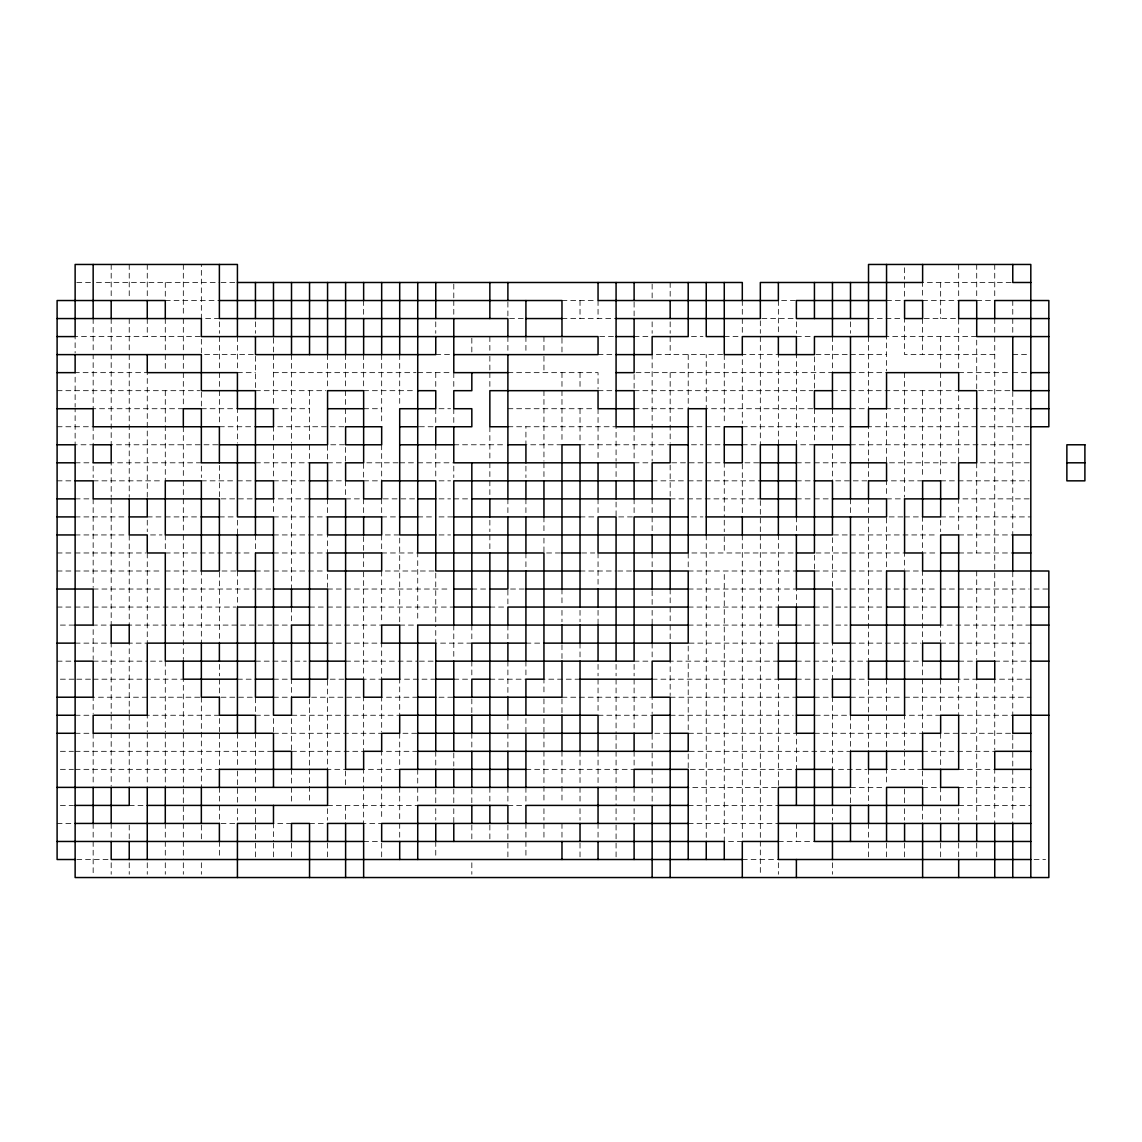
<?xml version="1.0" encoding="UTF-8"?>
<svg xmlns="http://www.w3.org/2000/svg" width="1142" height="1142" viewBox="0 0 1142 1142"><rect width="100%" height="100%" fill="white"/><g stroke="black" fill="none" stroke-linecap="round" stroke-linejoin="round"><path stroke-width="0.75" stroke-dasharray="5 3.75" d="M76.771 282.488L93.159 282.488M96.442 282.488L219.378 282.488M221.02 282.488L237.422 282.488M1011.141 282.488L922.622 282.488L922.622 298.89M165.29 300.532L219.378 300.532M561.978 300.532L594.768 300.532M781.642 300.532L796.388 300.532M886.549 300.532L904.578 300.532M922.622 300.532L958.68 300.532M976.71 300.532L994.739 300.532M219.378 318.561L201.349 318.561L201.349 264.459M509.532 318.561L525.92 318.561M561.978 318.561L616.08 318.561M793.119 318.561L760.329 318.561L760.329 333.307M868.52 318.561L902.951 318.561M924.249 318.561L958.68 318.561L958.68 371.007M599.693 336.59L614.439 336.59M634.11 336.59L648.87 336.59M691.481 336.59L702.958 336.59M724.271 336.59L740.658 336.59M796.388 336.59L812.79 336.59M204.632 354.62L255.451 354.62L255.451 389.051M435.759 354.62L450.519 354.62M598.051 354.62L614.439 354.62M722.629 354.62L652.139 354.62L652.139 461.168M847.207 354.62L814.432 354.62L814.432 389.051M850.49 354.62L886.549 354.62M994.739 354.62L904.578 354.62L904.578 318.561M1012.768 354.62L1029.17 354.62M237.422 372.649L255.451 372.649M273.48 372.649L416.088 372.649M417.729 372.649L450.519 372.649M507.89 372.649L598.051 372.649L598.051 389.051M850.49 372.649L886.549 372.649M958.68 372.649L1011.141 372.649M1012.768 372.649L1029.17 372.649M57.1 390.678L199.707 390.678M255.451 390.678L325.941 390.678M363.641 390.678L416.088 390.678M598.051 390.678L614.439 390.678M634.11 390.678L812.79 390.678M832.461 390.678L958.68 390.678L958.68 462.81L886.549 462.81L886.549 408.722L1029.17 408.722M183.32 408.722L93.159 408.722L93.159 354.62M201.349 408.722L237.422 408.722L237.422 443.139M273.48 408.722L309.539 408.722M363.641 408.722L381.671 408.722M439.042 408.722L450.519 408.722M507.89 408.722L594.768 408.722M634.11 408.722L686.57 408.722M812.79 408.722L706.241 408.722L706.241 354.62M850.49 408.722L866.878 408.722M57.1 426.751L93.159 426.751L93.159 444.78L75.129 444.78L75.129 408.722M219.378 426.751L255.451 426.751M343.97 426.751L273.48 426.751L273.48 443.139M419.371 426.751L435.759 426.751M507.89 426.751L616.08 426.751L616.08 461.168M688.212 426.751L702.958 426.751M706.241 426.751L722.629 426.751M742.3 426.751L847.207 426.751M1029.17 426.751L868.52 426.751L868.52 461.168M217.751 444.78L111.188 444.78L111.188 354.62M453.788 444.78L504.607 444.78M561.978 444.78L525.92 444.78L525.92 426.751M580.022 444.78L670.168 444.78M691.481 444.78L702.958 444.78M706.241 444.78L722.629 444.78M742.3 444.78L758.688 444.78M814.432 444.78L796.388 444.78L796.388 354.62M850.49 444.78L1029.17 444.78M75.129 462.81L93.159 462.81M201.349 462.81L111.188 462.81L111.188 497.241M255.451 462.81L309.539 462.81M327.568 462.81L345.612 462.81M398.058 462.81L363.641 462.81L363.641 477.57M399.7 462.81L416.088 462.81M417.729 462.81L453.788 462.81M634.11 462.81L648.87 462.81M702.958 462.81L670.168 462.81L670.168 497.241M706.241 462.81L724.271 462.81L724.271 516.912M758.688 462.81L742.3 462.81L742.3 516.912M796.388 462.81L812.79 462.81M814.432 462.81L850.49 462.81M1029.17 462.81L976.71 462.81L976.71 552.971M57.1 480.839L73.488 480.839M93.159 480.839L162.007 480.839M201.349 480.839L235.78 480.839M237.422 480.839L252.168 480.839M273.48 480.839L309.539 480.839M327.568 480.839L343.97 480.839M363.641 480.839L380.029 480.839M439.042 480.839L450.519 480.839M652.139 480.839L686.57 480.839M688.212 480.839L760.329 480.839M796.388 480.839L814.432 480.839M835.73 480.839L866.878 480.839M922.622 480.839L886.549 480.839L886.549 497.241M940.651 480.839L1029.17 480.839M75.129 498.868L91.517 498.868M252.168 498.868L219.378 498.868L219.378 462.81M309.539 498.868L273.48 498.868L273.48 515.27M345.612 498.868L360.358 498.868M383.312 498.868L416.088 498.868M439.042 498.868L450.519 498.868M453.788 498.868L470.19 498.868M670.168 498.868L760.329 498.868M796.388 498.868L812.79 498.868M814.432 498.868L830.819 498.868M886.549 498.868L904.578 498.868M1029.17 498.868L958.68 498.868L958.68 531.658M75.129 516.912L127.59 516.912M147.261 516.912L162.007 516.912M165.29 516.912L201.349 516.912M219.378 516.912L235.78 516.912M273.48 516.912L327.568 516.912M381.671 516.912L399.7 516.912M417.729 516.912L434.117 516.912M439.042 516.912L453.788 516.912M580.022 516.912L594.768 516.912M632.468 516.912L616.08 516.912L616.08 498.868M691.481 516.912L702.958 516.912M902.951 516.912L886.549 516.912L886.549 571M904.578 516.912L922.622 516.912L922.622 552.971L937.368 552.971M940.651 516.912L1030.812 516.912M75.129 534.941L127.59 534.941M150.53 534.941L162.007 534.941M273.48 534.941L325.941 534.941M439.042 534.941L450.519 534.941M847.207 534.941L832.461 534.941L832.461 587.388M850.49 534.941L937.368 534.941M958.68 534.941L1012.768 534.941L1012.768 390.678L976.71 390.678L976.71 336.59L886.549 336.59L886.549 371.007M57.1 552.971L73.488 552.971M75.129 552.971L145.619 552.971M165.29 552.971L252.168 552.971M273.48 552.971L327.568 552.971L327.568 534.941M381.671 552.971L417.729 552.971L417.729 621.819M560.351 552.971L543.949 552.971L543.949 534.941M581.649 552.971L594.768 552.971M793.119 552.971L688.212 552.971L688.212 569.358M847.207 552.971L814.432 552.971L814.432 569.358M850.49 552.971L904.578 552.971L904.578 569.358M958.68 552.971L1012.768 552.971M57.1 571L73.488 571M75.129 571L162.007 571M165.29 571L201.349 571L201.349 643.132M235.78 571L219.378 571L219.378 643.132M255.451 571L271.839 571M273.48 571L325.941 571M580.022 571L616.08 571M617.722 571L634.11 571M688.212 571L796.388 571M814.432 571L847.207 571M850.49 571L884.907 571M904.578 571L922.622 571L922.622 643.132M93.159 589.029L162.007 589.029M165.29 589.029L255.451 589.029M257.093 589.029L271.839 589.029M327.568 589.029L343.97 589.029M345.612 589.029L450.519 589.029M471.832 589.029L488.219 589.029M524.278 589.029L507.89 589.029L507.89 605.417M688.212 589.029L796.388 589.029L796.388 607.059M835.73 589.029L847.207 589.029M850.49 589.029L937.368 589.029M940.651 589.029L957.039 589.029M958.68 589.029L1029.17 589.029M1034.081 589.029L1048.841 589.029M57.1 607.059L73.488 607.059M75.129 607.059L91.517 607.059M93.159 607.059L235.78 607.059M309.539 607.059L325.941 607.059M327.568 607.059L453.788 607.059M489.861 607.059L504.607 607.059M688.212 607.059L778.359 607.059L778.359 534.941M814.432 607.059L830.819 607.059M835.73 607.059L847.207 607.059M850.49 607.059L884.907 607.059M904.578 607.059L937.368 607.059M958.68 607.059L1030.812 607.059M60.383 625.088L75.129 625.088M271.839 625.088L129.232 625.088L129.232 534.941M273.48 625.088L291.51 625.088M309.539 625.088L381.671 625.088M399.7 625.088L417.729 625.088M688.212 625.088L778.359 625.088L778.359 643.132L688.212 643.132L688.212 733.278L796.388 733.278L796.388 769.351L688.212 769.351L688.212 751.322L850.49 751.322L850.49 715.249L814.432 715.249M796.388 625.088L812.79 625.088M814.432 625.088L830.819 625.088M835.73 625.088L847.207 625.088M1030.812 625.088L940.651 625.088L940.651 641.49M75.129 643.132L111.188 643.132L111.188 713.607M327.568 643.132L343.97 643.132M345.612 643.132L381.671 643.132L381.671 679.19L363.641 679.19L363.641 571M471.832 643.132L435.759 643.132L435.759 625.088M525.92 643.132L543.949 643.132M814.432 643.132L830.819 643.132M850.49 643.132L920.98 643.132M940.651 643.132L1030.812 643.132M57.1 661.161L75.129 661.161M93.159 661.161L147.261 661.161M150.53 661.161L162.007 661.161M255.451 661.161L291.51 661.161M294.793 661.161L306.27 661.161M345.612 661.161L417.729 661.161M419.371 661.161L435.759 661.161M634.11 661.161L648.87 661.161M778.359 661.161L670.168 661.161L670.168 695.578M796.388 661.161L868.52 661.161L868.52 516.912M904.578 661.161L920.98 661.161M958.68 661.161L976.71 661.161M994.739 661.161L1030.812 661.161M60.383 679.19L75.129 679.19M76.771 679.19L91.517 679.19M93.159 679.19L183.32 679.19L183.32 731.651M237.422 679.19L255.451 679.19M273.48 679.19L291.51 679.19L291.51 697.22M343.97 679.19L327.568 679.19L327.568 769.351L345.612 769.351M435.759 679.19L399.7 679.19L399.7 715.249L291.51 715.249L291.51 749.68M453.788 679.19L470.19 679.19M489.861 679.19L525.92 679.19M580.022 679.19L543.949 679.19L543.949 695.578M652.139 679.19L778.359 679.19L778.359 787.38L688.212 787.38M796.388 679.19L832.461 679.19L832.461 643.132M850.49 679.19L868.52 679.19M1030.812 679.19L994.739 679.19L994.739 749.68M199.707 697.22L93.159 697.22L93.159 713.607M221.02 697.22L255.451 697.22L255.451 715.249L271.839 715.249M273.48 697.22L289.868 697.22M360.358 697.22L309.539 697.22L309.539 803.768M417.729 697.22L381.671 697.22L381.671 731.651M439.042 697.22L453.788 697.22M561.978 697.22L652.139 697.22L652.139 713.607M670.168 697.22L796.388 697.22M814.432 697.22L832.461 697.22L832.461 769.351L866.878 769.351M850.49 697.22L902.951 697.22M904.578 697.22L1030.812 697.22M75.129 715.249L91.517 715.249M219.378 715.249L147.261 715.249L147.261 731.651M598.051 715.249L652.139 715.249M670.168 715.249L793.119 715.249M940.651 715.249L904.578 715.249L904.578 749.68M958.68 715.249L1012.768 715.249L1012.768 571M75.129 733.278L91.517 733.278M273.48 733.278L381.671 733.278M402.983 733.278L417.729 733.278M668.541 733.278L652.139 733.278L652.139 749.68M814.432 733.278L922.622 733.278L922.622 679.19M60.383 751.322L73.488 751.322M75.129 751.322L273.48 751.322M291.51 751.322L363.641 751.322L363.641 697.22M417.729 751.322L381.671 751.322L381.671 820.17M922.622 751.322L994.739 751.322M60.383 769.351L73.488 769.351M75.129 769.351L219.378 769.351L219.378 733.278M399.7 769.351L363.641 769.351L363.641 823.439L381.671 823.439M525.92 769.351L634.11 769.351M922.622 769.351L886.549 769.351L886.549 785.739M958.68 769.351L994.739 769.351L994.739 823.439M850.49 787.38L884.907 787.38M922.622 787.38L940.651 787.38L940.651 803.768M958.68 787.38L1030.812 787.38M60.383 805.41L73.488 805.41M129.232 805.41L147.261 805.41M327.568 805.41L417.729 805.41M507.89 805.41L525.92 805.41M688.212 805.41L778.359 805.41M958.68 805.41L1030.812 805.41M57.1 823.439L73.488 823.439M221.02 823.439L237.422 823.439M291.51 823.439L273.48 823.439L273.48 841.468M309.539 823.439L327.568 823.439M688.212 823.439L778.359 823.439M363.641 841.468L381.671 841.468M742.3 841.468L724.271 841.468L724.271 571M778.359 841.468L814.432 841.468M76.771 859.512L111.188 859.512M742.3 859.512L778.359 859.512M1034.081 859.512L1045.558 859.512M1012.768 300.532L1012.768 316.919M1012.768 318.561L1012.768 333.307M1012.768 766.068L1012.768 733.278L940.651 733.278L940.651 766.068M1012.768 769.351L1012.768 823.439M994.739 264.459L994.739 298.89M994.739 318.561L994.739 333.307M994.739 336.59L994.739 659.519M976.71 264.459L976.71 298.89M976.71 571L976.71 659.519M976.71 820.17L976.71 679.19L958.68 679.19L958.68 713.607M976.71 843.11L976.71 857.87M958.68 264.459L958.68 298.89M958.68 808.693L958.68 820.17M958.68 843.11L958.68 859.512M940.651 282.488L940.651 318.561M940.651 336.59L940.651 371.007M940.651 372.649L940.651 477.57M940.651 520.181L940.651 531.658M940.651 679.19L940.651 713.607M940.651 808.693L940.651 820.17M940.651 843.11L940.651 857.87M922.622 318.561L922.622 354.62M922.622 390.678L922.622 477.57M922.622 661.161L922.622 675.907M922.622 770.993L922.622 785.739M922.622 805.41L922.622 823.439M904.578 267.742L904.578 279.219M904.578 282.488L904.578 298.89M904.578 372.649L904.578 497.241M904.578 751.322L904.578 769.351M904.578 789.022L904.578 803.768M904.578 808.693L904.578 820.17M904.578 843.11L904.578 857.87M886.549 679.19L886.549 713.607M886.549 715.249L886.549 751.322M886.549 843.11L886.549 857.87M868.52 336.59L868.52 408.722M868.52 462.81L868.52 480.839M868.52 498.868L868.52 515.27M868.52 680.832L868.52 751.322M868.52 769.351L868.52 805.41M868.52 823.439L868.52 839.841M868.52 843.11L868.52 859.512M850.49 321.83L850.49 333.307M850.49 498.868L850.49 515.27M850.49 789.022L850.49 805.41M832.461 336.59L832.461 372.649L634.11 372.649L634.11 389.051M832.461 408.722L832.461 443.139M832.461 444.78L832.461 480.839M832.461 808.693L832.461 820.17M832.461 862.781L832.461 874.258M814.432 408.722L814.432 443.139M796.388 321.83L796.388 333.307M796.388 516.912L796.388 531.658M796.388 823.439L796.388 841.468M778.359 300.532L778.359 333.307M778.359 444.78L778.359 354.62L742.3 354.62L742.3 423.468M778.359 862.781L778.359 874.258M760.329 336.59L760.329 444.78M760.329 500.51L760.329 531.658M760.329 534.941L760.329 874.258M742.3 300.532L742.3 316.919M742.3 318.561L742.3 333.307M742.3 534.941L742.3 839.841M724.271 354.62L724.271 423.468M724.271 520.181L724.271 531.658M724.271 536.583L724.271 552.971M706.241 534.941L706.241 841.468M688.212 354.62L688.212 408.722M670.168 282.488L670.168 298.89M670.168 321.83L670.168 333.307M670.168 336.59L670.168 354.62M670.168 372.649L670.168 443.139M670.168 589.029L670.168 605.417M670.168 607.059L670.168 621.819M670.168 625.088L670.168 641.49M652.139 284.13L652.139 298.89M652.139 321.83L652.139 333.307M652.139 498.868L652.139 515.27M652.139 516.912L652.139 531.658M652.139 552.971L652.139 569.358M652.139 590.671L652.139 607.059M652.139 610.342L652.139 625.088M652.139 643.132L652.139 659.519M652.139 752.949L652.139 766.068M652.139 769.351L652.139 785.739M652.139 787.38L652.139 803.768M634.11 302.159L634.11 316.919M634.11 426.751L634.11 461.168M634.11 498.868L634.11 515.27M634.11 664.43L634.11 675.907M634.11 679.19L634.11 731.651M634.11 751.322L634.11 766.068M634.11 787.38L634.11 803.768M634.11 808.693L634.11 820.17M616.08 462.81L616.08 477.57M616.08 664.43L616.08 675.907M616.08 679.19L616.08 733.278M616.08 734.92L616.08 749.68M616.08 751.322L616.08 805.41M616.08 808.693L616.08 820.17M616.08 825.081L616.08 839.841M616.08 843.11L616.08 859.512M598.051 300.532L598.051 318.561M598.051 408.722L598.051 461.168M598.051 498.868L598.051 515.27M598.051 552.971L598.051 587.388M598.051 610.342L598.051 625.088M598.051 664.43L598.051 675.907M598.051 679.19L598.051 713.607M598.051 751.322L598.051 785.739M598.051 823.439L598.051 839.841M580.022 300.532L580.022 318.561M580.022 372.649L580.022 389.051M580.022 408.722L580.022 443.139M580.022 610.342L580.022 621.819M580.022 643.132L580.022 661.161M580.022 751.322L580.022 785.739M580.022 787.38L580.022 803.768M580.022 808.693L580.022 820.17M580.022 843.11L580.022 857.87M561.978 338.232L561.978 352.978M561.978 372.649L561.978 389.051M561.978 390.678L561.978 443.139M561.978 589.029L561.978 605.417M561.978 610.342L561.978 621.819M561.978 644.759L561.978 659.519M561.978 698.861L561.978 713.607M561.978 751.322L561.978 803.768M561.978 823.439L561.978 839.841M543.949 336.59L543.949 352.978M543.949 356.261L543.949 372.649M543.949 390.678L543.949 461.168M543.949 462.81L543.949 477.57M543.949 516.912L543.949 531.658M543.949 698.861L543.949 713.607M543.949 718.532L543.949 731.651M543.949 733.278L543.949 749.68M543.949 751.322L543.949 803.768M543.949 808.693L543.949 820.17M543.949 823.439L543.949 839.841M525.92 336.59L525.92 352.978M525.92 466.093L525.92 477.57M525.92 498.868L525.92 515.27M525.92 552.971L525.92 569.358M525.92 661.161L525.92 675.907M525.92 718.532L525.92 731.651M525.92 787.38L525.92 803.768M525.92 823.439L525.92 839.841M525.92 841.468L525.92 857.87M507.89 302.159L507.89 316.919M507.89 336.59L507.89 352.978M507.89 498.868L507.89 515.27M507.89 625.088L507.89 643.132M507.89 661.161L507.89 697.22M507.89 715.249L507.89 731.651M507.89 733.278L507.89 749.68M507.89 787.38L507.89 803.768M507.89 825.081L507.89 839.841M507.89 843.11L507.89 857.87M489.861 336.59L489.861 352.978M489.861 356.261L489.861 371.007M489.861 372.649L489.861 389.051M489.861 426.751L489.861 461.168M489.861 462.81L489.861 477.57M489.861 480.839L489.861 497.241M489.861 520.181L489.861 531.658M489.861 534.941L489.861 552.971M489.861 787.38L489.861 803.768M489.861 825.081L489.861 839.841M471.832 338.232L471.832 352.978M471.832 625.088L471.832 641.49M471.832 661.161L471.832 675.907M471.832 698.861L471.832 713.607M471.832 733.278L471.832 749.68M471.832 789.022L471.832 803.768M471.832 825.081L471.832 839.841M471.832 862.781L471.832 874.258M453.788 284.13L453.788 298.89M453.788 300.532L453.788 316.919M453.788 372.649L453.788 389.051M453.788 408.722L453.788 423.468M453.788 466.093L453.788 477.57M453.788 625.088L453.788 659.519M453.788 752.949L453.788 766.068M453.788 789.022L453.788 803.768M453.788 808.693L453.788 823.439M435.759 321.83L435.759 333.307M435.759 372.649L435.759 389.051M435.759 408.722L435.759 423.468M435.759 444.78L435.759 477.57M435.759 621.819L435.759 571L381.671 571L381.671 621.819M435.759 751.322L435.759 766.068M435.759 789.022L435.759 803.768M435.759 808.693L435.759 820.17M435.759 841.468L435.759 857.87M417.729 769.351L417.729 785.739M417.729 787.38L417.729 803.768M399.7 354.62L399.7 407.08M399.7 621.819L399.7 534.941L381.671 534.941L381.671 551.329M399.7 733.278L399.7 766.068M399.7 787.38L399.7 820.17M399.7 823.439L399.7 839.841M381.671 354.62L381.671 423.468M381.671 444.78L381.671 480.839M381.671 498.868L381.671 515.27M381.671 843.11L381.671 859.512M363.641 300.532L363.641 316.919M363.641 354.62L363.641 389.051M363.641 498.868L363.641 515.27M363.641 536.583L363.641 551.329M363.641 552.971L363.641 569.358M345.612 354.62L345.612 389.051M345.612 390.678L345.612 407.08M345.612 408.722L345.612 423.468M345.612 461.168L345.612 444.78L327.568 444.78L327.568 461.168M345.612 480.839L345.612 497.241M345.612 770.993L345.612 787.38M345.612 805.41L345.612 823.439M327.568 354.62L327.568 389.051M327.568 498.868L327.568 515.27M327.568 574.283L327.568 587.388M327.568 808.693L327.568 820.17M327.568 843.11L327.568 857.87M309.539 390.678L309.539 443.139M309.539 444.78L309.539 461.168M291.51 354.62L291.51 443.139M291.51 444.78L291.51 589.029M291.51 607.059L291.51 621.819M291.51 769.351L291.51 785.739M291.51 787.38L291.51 803.768M291.51 843.11L291.51 857.87M273.48 338.232L273.48 352.978M273.48 354.62L273.48 407.08M273.48 444.78L273.48 477.57M273.48 718.532L273.48 731.651M273.48 843.11L273.48 859.512M255.451 321.83L255.451 333.307M255.451 534.941L255.451 552.971M255.451 733.278L255.451 785.739M255.451 787.38L255.451 803.768M255.451 808.693L255.451 823.439M255.451 825.081L255.451 839.841M255.451 843.11L255.451 857.87M237.422 336.59L237.422 371.007M237.422 520.181L237.422 534.941M237.422 571L237.422 607.059M237.422 733.278L237.422 766.068M237.422 770.993L237.422 803.768M237.422 808.693L237.422 820.17M219.378 321.83L219.378 333.307M219.378 336.59L219.378 371.007M219.378 372.649L219.378 389.051M219.378 390.678L219.378 423.468M219.378 664.43L219.378 675.907M219.378 679.19L219.378 697.22M219.378 718.532L219.378 731.651M219.378 787.38L219.378 803.768M219.378 805.41L219.378 823.439M219.378 841.468L219.378 857.87M201.349 352.978L201.349 336.59L75.129 336.59L75.129 352.978M201.349 392.32L201.349 407.08M201.349 466.093L201.349 477.57M201.349 697.22L201.349 787.38M201.349 825.081L201.349 839.841M201.349 862.781L201.349 874.258M183.32 264.459L183.32 316.919M183.32 318.561L183.32 352.978M183.32 354.62L183.32 371.007M183.32 372.649L183.32 407.08M183.32 426.751L183.32 477.57M183.32 480.839L183.32 497.241M183.32 498.868L183.32 531.658M183.32 534.941L183.32 659.519M183.32 733.278L183.32 787.38M183.32 789.022L183.32 820.17M183.32 823.439L183.32 839.841M183.32 841.468L183.32 859.512M183.32 862.781L183.32 874.258M165.29 282.488L165.29 298.89M165.29 318.561L165.29 352.978M165.29 354.62L165.29 371.007M165.29 390.678L165.29 480.839M165.29 534.941L165.29 551.329M165.29 661.161L165.29 731.651M165.29 733.278L165.29 787.38M165.29 823.439L165.29 839.841M165.29 841.468L165.29 859.512M165.29 862.781L165.29 874.258M147.261 264.459L147.261 298.89M147.261 318.561L147.261 336.59M147.261 497.241L147.261 372.649L75.129 372.649L75.129 407.08M147.261 520.181L147.261 531.658M147.261 552.971L147.261 643.132L129.232 643.132L129.232 713.607M147.261 733.278L147.261 785.739M147.261 862.781L147.261 874.258M129.232 264.459L129.232 298.89M129.232 318.561L129.232 352.978M129.232 354.62L129.232 497.241M129.232 715.249L129.232 731.651M129.232 733.278L129.232 785.739M129.232 825.081L129.232 839.841M129.232 862.781L129.232 874.258M111.188 264.459L111.188 298.89M111.188 318.561L111.188 352.978M111.188 498.868L111.188 625.088L93.159 625.088L93.159 659.519M111.188 715.249L111.188 785.739M111.188 823.439L111.188 839.841M111.188 862.781L111.188 874.258M93.159 318.561L93.159 352.978M93.159 466.093L93.159 477.57M93.159 498.868L93.159 587.388M93.159 733.278L93.159 785.739M93.159 823.439L93.159 839.841M93.159 841.468L93.159 874.258"/><path stroke-width="1.5" d="M237.422 282.488L742.3 282.488L742.3 300.532M1030.812 282.488L1012.768 282.488L1012.768 264.459M219.378 300.532L561.978 300.532L561.978 336.59M886.549 300.532L796.388 300.532L796.388 318.561L868.52 318.561M57.1 318.561L201.349 318.561L201.349 336.59L598.051 336.59L598.051 354.62L453.788 354.62M525.92 318.561L561.978 318.561M616.08 318.561L760.329 318.561L760.329 282.488L922.622 282.488L922.622 264.459M1048.841 318.561L958.68 318.561L958.68 300.532L976.71 300.532L976.71 336.59L1048.841 336.59M57.1 336.59L75.129 336.59L75.129 264.459L237.422 264.459L237.422 336.59M616.08 336.59L634.11 336.59M724.271 336.59L706.241 336.59L706.241 282.488M57.1 354.62L201.349 354.62L201.349 390.678L255.451 390.678L255.451 534.941M616.08 354.62L652.139 354.62L652.139 336.59L688.212 336.59L688.212 282.488M57.1 372.649L75.129 372.649L75.129 354.62M507.89 372.649L453.788 372.649L453.788 318.561M616.08 372.649L634.11 372.649L634.11 318.561M850.49 372.649L832.461 372.649L832.461 408.722M1030.812 372.649L1048.841 372.649M417.729 390.678L435.759 390.678L435.759 408.722L399.7 408.722L399.7 534.941L435.759 534.941M616.08 390.678L634.11 390.678L634.11 426.751M832.461 390.678L814.432 390.678L814.432 408.722L850.49 408.722M1048.841 390.678L1012.768 390.678L1012.768 336.59M57.1 408.722L93.159 408.722L93.159 426.751L219.378 426.751L219.378 462.81M327.568 408.722L363.641 408.722M634.11 408.722L598.051 408.722L598.051 390.678L489.861 390.678L489.861 426.751L507.89 426.751M1030.812 408.722L1048.841 408.722M255.451 426.751L273.48 426.751L273.48 408.722L237.422 408.722L237.422 372.649L147.261 372.649L147.261 354.62M399.7 426.751L417.729 426.751M688.212 426.751L616.08 426.751L616.08 282.488M850.49 426.751L868.52 426.751L868.52 408.722L886.549 408.722L886.549 372.649L958.68 372.649L958.68 390.678L976.71 390.678L976.71 462.81L958.68 462.81L958.68 498.868L904.578 498.868L904.578 552.971L922.622 552.971L922.622 571L1048.841 571L1048.841 877.541L75.129 877.541L75.129 444.78L57.1 444.78M1030.812 426.751L1048.841 426.751L1048.841 300.532L994.739 300.532L994.739 318.561M219.378 444.78L327.568 444.78L327.568 390.678L363.641 390.678L363.641 462.81L345.612 462.81L345.612 480.839L363.641 480.839L363.641 498.868L381.671 498.868L381.671 480.839L435.759 480.839L435.759 571L580.022 571M399.7 444.78L453.788 444.78M507.89 444.78L525.92 444.78L525.92 462.81M688.212 444.78L670.168 444.78L670.168 462.81L652.139 462.81L652.139 498.868M724.271 444.78L742.3 444.78M850.49 444.78L814.432 444.78L814.432 552.971L796.388 552.971M57.1 462.81L75.129 462.81M255.451 462.81L201.349 462.81L201.349 408.722L183.32 408.722L183.32 426.751M760.329 462.81L796.388 462.81M850.49 462.81L886.549 462.81L886.549 480.839L868.52 480.839L868.52 498.868M1066.871 462.81L1084.9 462.81M75.129 480.839L93.159 480.839L93.159 498.868L219.378 498.868L219.378 571L201.349 571L201.349 480.839L165.29 480.839L165.29 534.941L273.48 534.941M255.451 480.839L273.48 480.839L273.48 498.868L255.451 498.868M309.539 480.839L327.568 480.839M652.139 480.839L453.788 480.839L453.788 625.088M760.329 480.839L796.388 480.839M814.432 480.839L832.461 480.839L832.461 534.941L453.788 534.941M57.1 498.868L75.129 498.868M309.539 498.868L345.612 498.868L345.612 769.351L363.641 769.351L363.641 751.322L381.671 751.322L381.671 733.278L399.7 733.278L399.7 715.249L598.051 715.249L598.051 751.322M417.729 498.868L435.759 498.868M471.832 498.868L670.168 498.868L670.168 589.029M796.388 498.868L760.329 498.868L760.329 444.78L796.388 444.78L796.388 516.912M832.461 498.868L886.549 498.868L886.549 516.912L706.241 516.912M57.1 516.912L75.129 516.912M129.232 516.912L147.261 516.912L147.261 498.868M201.349 516.912L219.378 516.912M399.7 516.912L417.729 516.912M453.788 516.912L580.022 516.912M688.212 516.912L634.11 516.912L634.11 661.161L435.759 661.161M57.1 534.941L75.129 534.941M1030.812 534.941L1012.768 534.941L1012.768 571M273.48 552.971L255.451 552.971L255.451 697.22L273.48 697.22M561.978 552.971L580.022 552.971M940.651 552.971L958.68 552.971M1012.768 552.971L1030.812 552.971M255.451 571L237.422 571L237.422 534.941M634.11 571L688.212 571L688.212 643.132L543.949 643.132M796.388 571L814.432 571L814.432 841.468L1030.812 841.468M57.1 589.029L93.159 589.029L93.159 625.088L75.129 625.088M273.48 589.029L327.568 589.029L327.568 679.19L291.51 679.19L291.51 625.088L309.539 625.088M453.788 589.029L471.832 589.029M489.861 589.029L507.89 589.029L507.89 516.912M525.92 589.029L688.212 589.029M309.539 607.059L237.422 607.059L237.422 733.278M453.788 607.059L489.861 607.059M688.212 607.059L507.89 607.059L507.89 625.088M814.432 607.059L778.359 607.059L778.359 625.088L796.388 625.088M886.549 607.059L904.578 607.059M940.651 607.059L958.68 607.059M1030.812 607.059L1048.841 607.059M688.212 625.088L417.729 625.088L417.729 769.351M850.49 625.088L940.651 625.088L940.651 534.941L958.68 534.941L958.68 679.19L868.52 679.19L868.52 661.161L904.578 661.161M1030.812 625.088L1048.841 625.088M57.1 643.132L75.129 643.132M327.568 643.132L147.261 643.132L147.261 715.249L93.159 715.249L93.159 733.278L273.48 733.278L273.48 787.38M525.92 643.132L471.832 643.132L471.832 661.161M814.432 643.132L778.359 643.132L778.359 679.19L796.388 679.19M850.49 643.132L832.461 643.132L832.461 589.029L796.388 589.029L796.388 534.941M75.129 661.161L93.159 661.161L93.159 697.22L57.1 697.22M255.451 661.161L165.29 661.161L165.29 552.971L147.261 552.971L147.261 534.941L129.232 534.941L129.232 498.868M309.539 661.161L345.612 661.161M778.359 661.161L796.388 661.161M958.68 661.161L922.622 661.161L922.622 643.132L940.651 643.132L940.651 679.19M1030.812 661.161L1048.841 661.161M237.422 679.19L183.32 679.19L183.32 661.161M255.451 679.19L273.48 679.19M345.612 679.19L363.641 679.19L363.641 697.22L381.671 697.22L381.671 679.19L399.7 679.19L399.7 625.088L381.671 625.088L381.671 643.132L435.759 643.132L435.759 751.322M435.759 679.19L453.788 679.19M489.861 679.19L471.832 679.19L471.832 697.22M580.022 679.19L652.139 679.19M850.49 679.19L832.461 679.19L832.461 697.22L850.49 697.22M417.729 697.22L435.759 697.22M453.788 697.22L561.978 697.22L561.978 661.161M796.388 697.22L814.432 697.22M57.1 715.249L75.129 715.249M670.168 715.249L652.139 715.249L652.139 733.278L417.729 733.278M796.388 715.249L814.432 715.249M1048.841 715.249L1012.768 715.249L1012.768 733.278L1030.812 733.278M57.1 733.278L75.129 733.278M670.168 733.278L688.212 733.278L688.212 751.322L417.729 751.322M814.432 733.278L796.388 733.278L796.388 607.059M273.48 751.322L291.51 751.322L291.51 769.351M922.622 751.322L850.49 751.322L850.49 787.38L778.359 787.38L778.359 859.512L1030.812 859.512M1030.812 751.322L994.739 751.322L994.739 769.351L1030.812 769.351M525.92 769.351L399.7 769.351L399.7 787.38M57.1 787.38L688.212 787.38M75.129 805.41L129.232 805.41L129.232 787.38M147.261 805.41L327.568 805.41L327.568 769.351L219.378 769.351L219.378 787.38M688.212 805.41L525.92 805.41L525.92 823.439M778.359 805.41L958.68 805.41L958.68 787.38L940.651 787.38L940.651 769.351M75.129 823.439L219.378 823.439L219.378 841.468M688.212 823.439L381.671 823.439L381.671 841.468L724.271 841.468L724.271 859.512M778.359 823.439L1030.812 823.439M57.1 841.468L363.641 841.468M778.359 841.468L742.3 841.468L742.3 877.541M75.129 859.512L57.1 859.512L57.1 300.532L165.29 300.532L165.29 318.561M742.3 859.512L111.188 859.512L111.188 841.468M1030.812 877.541L1030.812 264.459L868.52 264.459L868.52 336.59M1012.768 823.439L1012.768 877.541M994.739 823.439L994.739 877.541M976.71 823.439L976.71 841.468M958.68 823.439L958.68 841.468M958.68 859.512L958.68 877.541M940.651 823.439L940.651 841.468M922.622 805.41L922.622 787.38L886.549 787.38L886.549 841.468M922.622 823.439L922.622 877.541M904.578 823.439L904.578 841.468M886.549 264.459L886.549 336.59L814.432 336.59L814.432 354.62L778.359 354.62L778.359 336.59M886.549 679.19L886.549 571L904.578 571L904.578 715.249L850.49 715.249L850.49 516.912M886.549 751.322L886.549 769.351L868.52 769.351L868.52 751.322M868.52 805.41L868.52 823.439M850.49 282.488L850.49 318.561M850.49 336.59L850.49 498.868M850.49 805.41L850.49 841.468M832.461 282.488L832.461 336.59M832.461 805.41L832.461 769.351L796.388 769.351L796.388 805.41M832.461 823.439L832.461 859.512M814.432 282.488L814.432 318.561M796.388 354.62L796.388 336.59L742.3 336.59L742.3 354.62L724.271 354.62L724.271 282.488M796.388 859.512L796.388 877.541M778.359 282.488L778.359 300.532L598.051 300.532L598.051 282.488M778.359 444.78L778.359 534.941M742.3 516.912L742.3 534.941M706.241 534.941L706.241 408.722L688.212 408.722L688.212 552.971L598.051 552.971L598.051 516.912L616.08 516.912L616.08 661.161M706.241 841.468L706.241 859.512M688.212 859.512L688.212 769.351L634.11 769.351L634.11 787.38M670.168 300.532L670.168 318.561M670.168 643.132L670.168 661.161L652.139 661.161L652.139 697.22L670.168 697.22L670.168 877.541M652.139 534.941L652.139 552.971M652.139 571L652.139 589.029M652.139 625.088L652.139 643.132M652.139 805.41L652.139 877.541M634.11 282.488L634.11 300.532M634.11 498.868L634.11 462.81L453.788 462.81L453.788 426.751M634.11 733.278L634.11 751.322M634.11 823.439L634.11 859.512M616.08 480.839L616.08 498.868M598.051 462.81L598.051 498.868M598.051 589.029L598.051 607.059M598.051 625.088L598.051 661.161M598.051 787.38L598.051 823.439M598.051 841.468L598.051 859.512M580.022 607.059L580.022 444.78L561.978 444.78L561.978 589.029M580.022 625.088L580.022 643.132M580.022 661.161L580.022 751.322M580.022 823.439L580.022 841.468M561.978 625.088L561.978 643.132M561.978 715.249L561.978 751.322M561.978 841.468L561.978 859.512M543.949 480.839L543.949 516.912M525.92 300.532L525.92 336.59M525.92 480.839L525.92 498.868M525.92 516.912L525.92 552.971M525.92 571L525.92 661.161M525.92 715.249L525.92 679.19L543.949 679.19L543.949 552.971L417.729 552.971L417.729 282.488M525.92 733.278L525.92 787.38M507.89 282.488L507.89 300.532M507.89 336.59L507.89 318.561L219.378 318.561L219.378 264.459M507.89 354.62L507.89 498.868M507.89 643.132L507.89 661.161M507.89 697.22L507.89 715.249M507.89 751.322L507.89 787.38M507.89 823.439L507.89 805.41L417.729 805.41L417.729 859.512M489.861 282.488L489.861 318.561M489.861 498.868L489.861 516.912M489.861 552.971L489.861 787.38M489.861 805.41L489.861 823.439M471.832 372.649L471.832 390.678L453.788 390.678L453.788 408.722L471.832 408.722L471.832 426.751L435.759 426.751L435.759 444.78M471.832 462.81L471.832 625.088M471.832 715.249L471.832 733.278M471.832 751.322L471.832 787.38M471.832 805.41L471.832 823.439M453.788 661.161L453.788 751.322M453.788 769.351L453.788 787.38M453.788 823.439L453.788 841.468M435.759 282.488L435.759 318.561M435.759 336.59L435.759 354.62L255.451 354.62L255.451 336.59M435.759 769.351L435.759 787.38M435.759 823.439L435.759 841.468M399.7 282.488L399.7 354.62M399.7 841.468L399.7 859.512M381.671 282.488L381.671 354.62M363.641 282.488L363.641 300.532M363.641 318.561L363.641 354.62M363.641 516.912L363.641 534.941M363.641 877.541L363.641 823.439L327.568 823.439L327.568 841.468M345.612 282.488L345.612 354.62M345.612 823.439L345.612 877.541M327.568 282.488L327.568 354.62M327.568 498.868L327.568 462.81L309.539 462.81L309.539 697.22L291.51 697.22L291.51 715.249L273.48 715.249L273.48 516.912L237.422 516.912L237.422 444.78M309.539 282.488L309.539 354.62M309.539 877.541L309.539 823.439L291.51 823.439L291.51 841.468M291.51 282.488L291.51 354.62M291.51 589.029L291.51 607.059M273.48 282.488L273.48 336.59M273.48 805.41L273.48 823.439L237.422 823.439L237.422 877.541M255.451 282.488L255.451 318.561M255.451 733.278L255.451 715.249L219.378 715.249L219.378 697.22L201.349 697.22L201.349 643.132M219.378 643.132L219.378 661.161M201.349 787.38L201.349 823.439M165.29 787.38L165.29 823.439M147.261 300.532L147.261 318.561M147.261 787.38L147.261 859.512M129.232 841.468L129.232 859.512M111.188 300.532L111.188 318.561M111.188 787.38L111.188 823.439M93.159 264.459L93.159 318.561M93.159 787.38L93.159 823.439M922.622 300.532L904.578 300.532L904.578 318.561L922.622 318.561L922.622 300.532M381.671 426.751L345.612 426.751L345.612 444.78L381.671 444.78L381.671 426.751M742.3 426.751L724.271 426.751L724.271 462.81L742.3 462.81L742.3 426.751M111.188 444.78L93.159 444.78L93.159 462.81L111.188 462.81L111.188 444.78M1084.9 444.78L1066.871 444.78L1066.871 480.839L1084.9 480.839L1084.9 444.78M940.651 480.839L922.622 480.839L922.622 516.912L940.651 516.912L940.651 480.839M381.671 516.912L327.568 516.912L327.568 534.941L381.671 534.941L381.671 516.912M381.671 552.971L327.568 552.971L327.568 571L381.671 571L381.671 552.971M129.232 625.088L111.188 625.088L111.188 643.132L129.232 643.132L129.232 625.088M994.739 661.161L976.71 661.161L976.71 679.19L994.739 679.19L994.739 661.161M958.68 715.249L940.651 715.249L940.651 733.278L922.622 733.278L922.622 769.351L958.68 769.351L958.68 715.249"/></g></svg>
